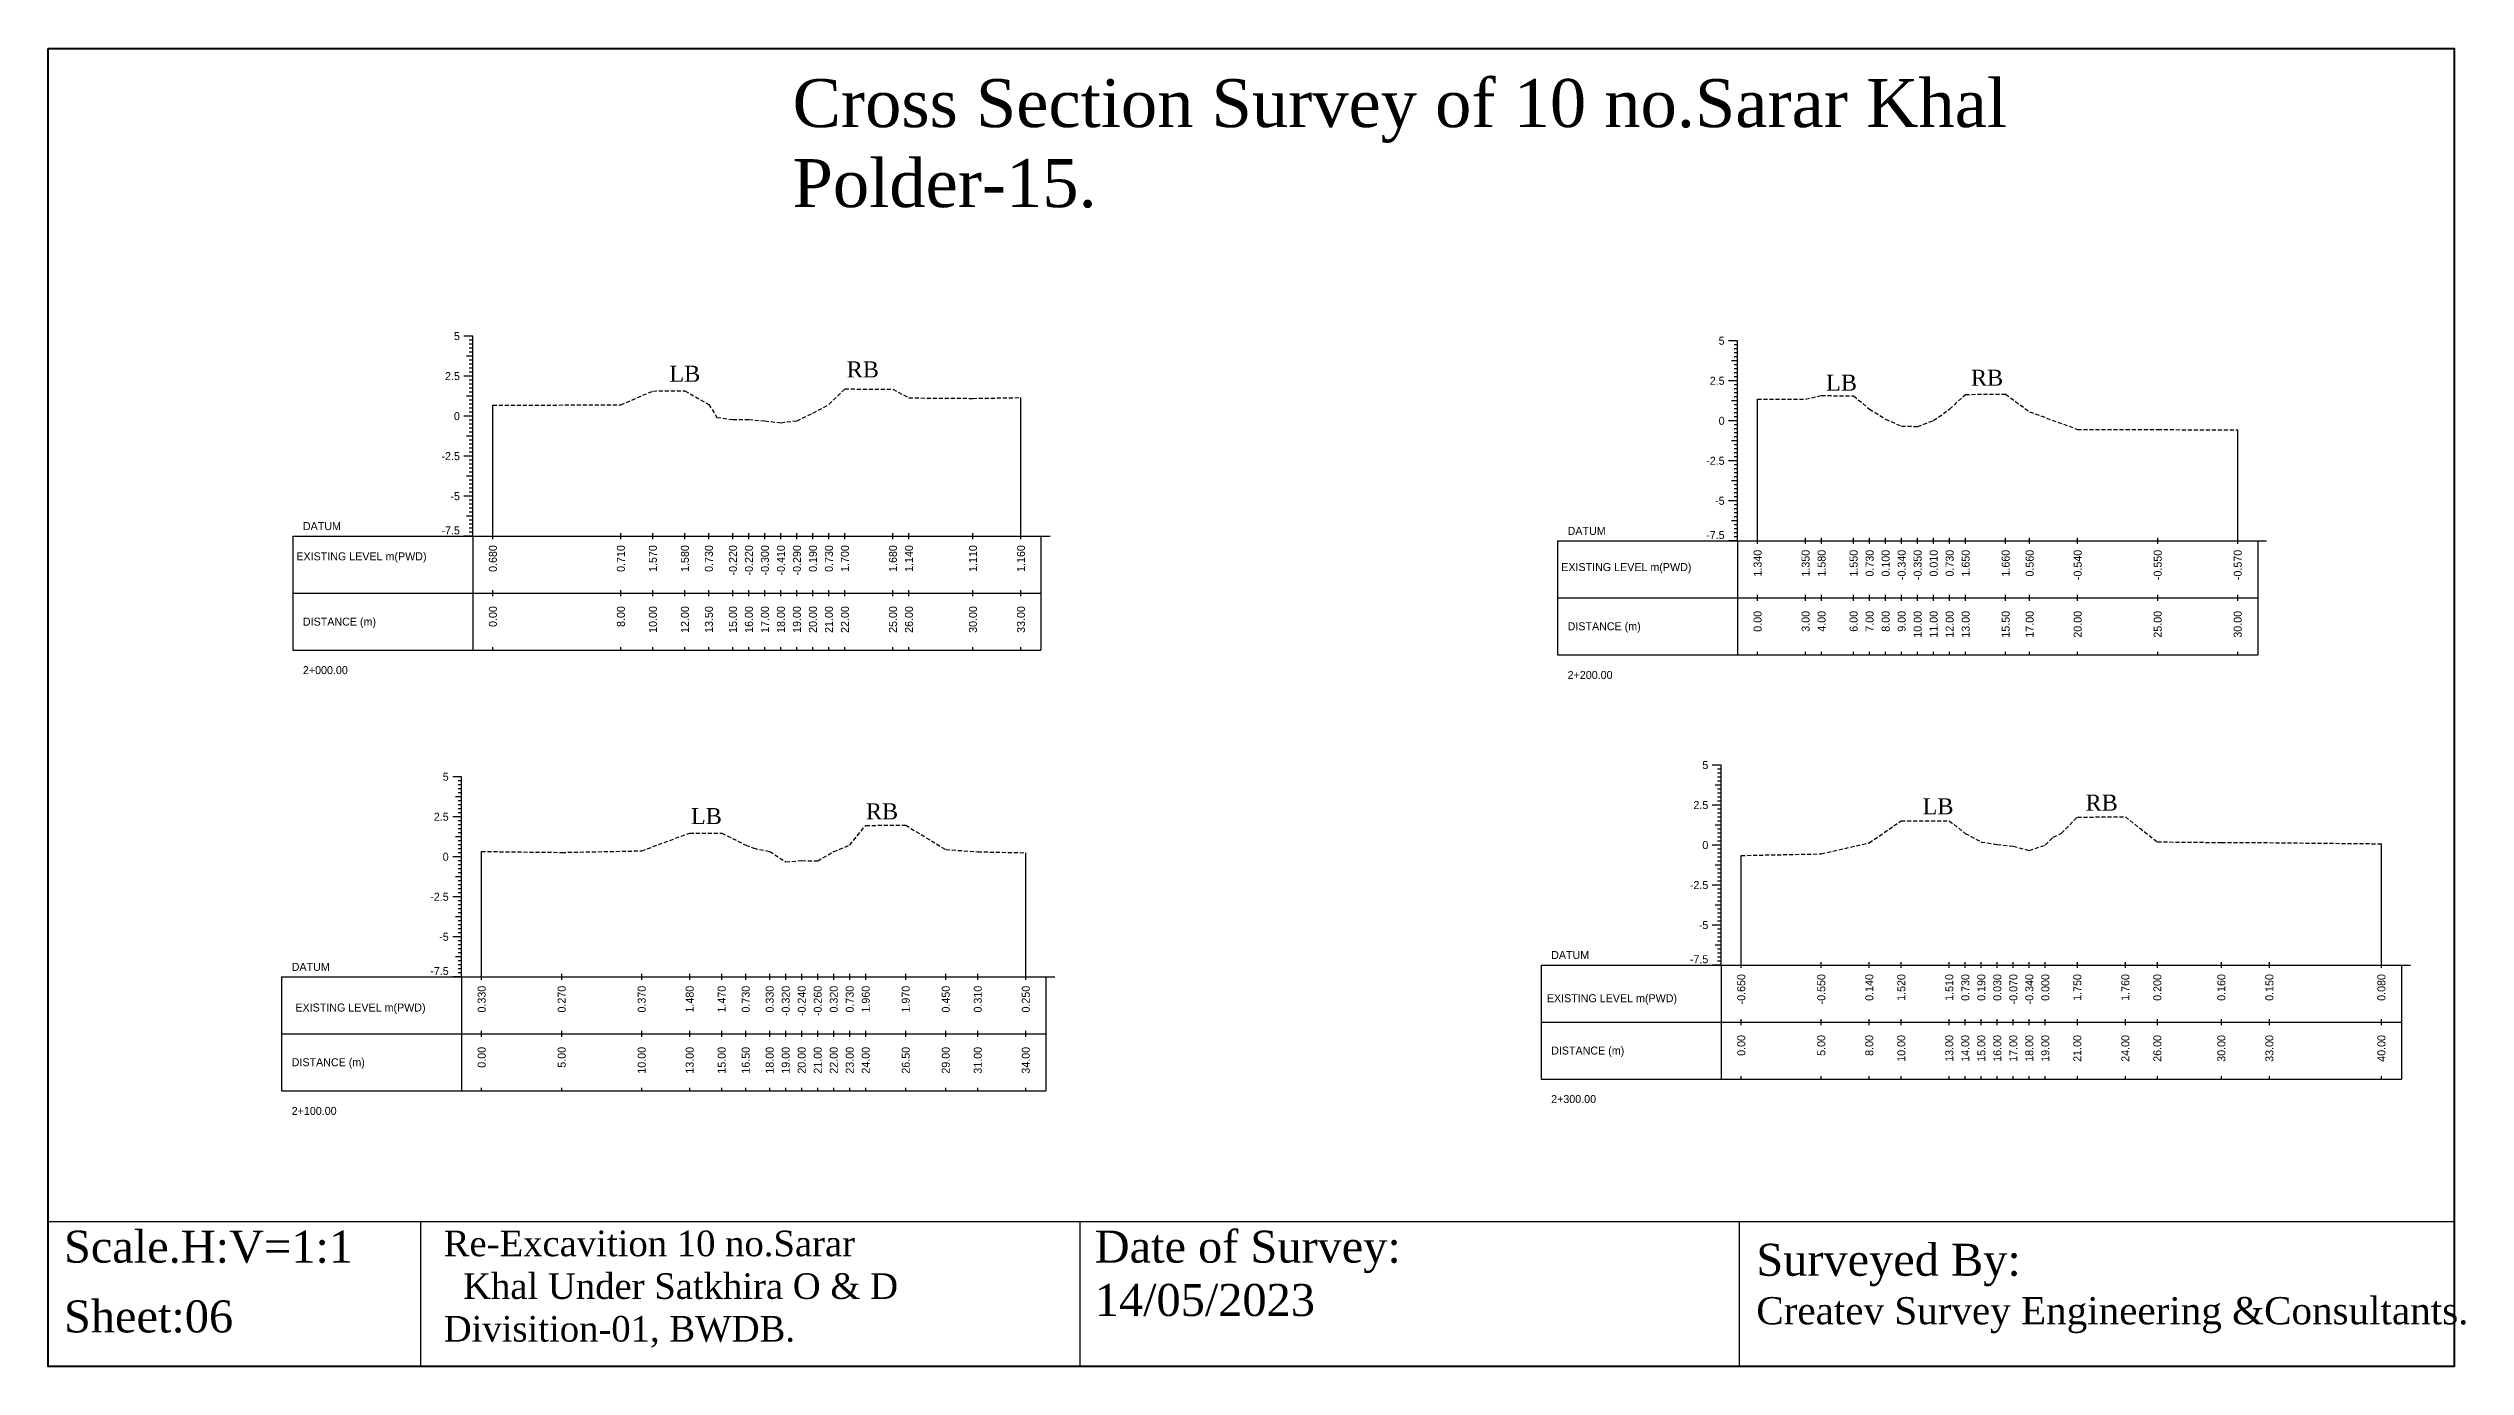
# Model space of a CAD drawing. Header units: inches. Extents: x 4752 to 6808, y -1487 to -426.
# Drawn here: x 5461.6 to 5612.7, y -1224.6 to -1142.2 of the extents above; entities that cross this region are included whole.
import ezdxf
from ezdxf.enums import TextEntityAlignment as Align

# ---------------------------------------------------------------- set-up
doc = ezdxf.new("R2010")
doc.units = ezdxf.units.IN
doc.header["$MEASUREMENT"] = 0
doc.linetypes.add('HIDDEN', pattern=[0.375, 0.25, -0.125])
doc.layers.add('CS_Drawing', color=7, linetype='Continuous')
doc.layers.add('GL', color=3, linetype='HIDDEN')
doc.styles.add('romans', font='romans.shx')

msp = doc.modelspace()

# ---------------------------------------------------------------- linework, layer by layer
at = {"color": 4, "lineweight": 40}
msp.add_lwpolyline([(5461.61, -1142.2), (5611.95, -1142.2), (5611.95, -1224.57), (5461.61, -1224.57)], close=True, dxfattribs=at)
for points in [[(5611.95, -1142.2), (5611.95, -1224.57)], [(5461.61, -1215.49), (5611.95, -1215.49)], [(5461.61, -1215.49), (5461.61, -1224.57)], [(5484.86, -1215.49), (5484.86, -1224.57)], [(5526.06, -1215.49), (5526.06, -1224.57)], [(5567.26, -1215.49), (5567.26, -1224.57)]]:
    msp.add_lwpolyline(points)
at = {"layer": 'CS_Drawing'}
for p, q in [((5488.14, -1160.18), (5487.58, -1160.18)), ((5488.14, -1160.18), (5487.75, -1160.18)), ((5488.14, -1161.43), (5487.75, -1161.43)), ((5488.14, -1160.18), (5487.92, -1160.18)), ((5488.14, -1160.43), (5487.92, -1160.43)), ((5488.14, -1160.68), (5487.92, -1160.68)), ((5488.14, -1160.93), (5487.92, -1160.93)), ((5488.14, -1161.18), (5487.92, -1161.18)), ((5488.14, -1161.43), (5487.92, -1161.43)), ((5488.14, -1172.68), (5488.14, -1160.18)), ((5567.17, -1160.47), (5566.61, -1160.47)), ((5567.17, -1160.47), (5566.78, -1160.47)), ((5567.17, -1160.47), (5566.95, -1160.47)), ((5567.17, -1160.72), (5566.95, -1160.72)), ((5567.17, -1160.97), (5566.95, -1160.97)), ((5567.17, -1161.22), (5566.95, -1161.22)), ((5567.17, -1161.47), (5566.95, -1161.47)), ((5567.17, -1172.97), (5567.17, -1160.47)), ((5488.14, -1162.68), (5487.58, -1162.68)), ((5488.14, -1162.68), (5487.75, -1162.68)), ((5488.14, -1161.68), (5487.92, -1161.68)), ((5488.14, -1161.93), (5487.92, -1161.93)), ((5488.14, -1162.18), (5487.92, -1162.18)), ((5488.14, -1162.43), (5487.92, -1162.43)), ((5488.14, -1162.68), (5487.92, -1162.68)), ((5488.14, -1162.93), (5487.92, -1162.93)), ((5567.17, -1162.97), (5566.61, -1162.97)), ((5567.17, -1161.72), (5566.78, -1161.72)), ((5567.17, -1162.97), (5566.78, -1162.97)), ((5567.17, -1161.72), (5566.95, -1161.72)), ((5567.17, -1161.97), (5566.95, -1161.97)), ((5567.17, -1162.22), (5566.95, -1162.22)), ((5567.17, -1162.47), (5566.95, -1162.47)), ((5567.17, -1162.72), (5566.95, -1162.72)), ((5567.17, -1162.97), (5566.95, -1162.97)), ((5488.14, -1163.93), (5487.75, -1163.93)), ((5488.14, -1163.18), (5487.92, -1163.18)), ((5488.14, -1163.43), (5487.92, -1163.43)), ((5488.14, -1163.68), (5487.92, -1163.68)), ((5488.14, -1163.93), (5487.92, -1163.93)), ((5488.14, -1164.18), (5487.92, -1164.18)), ((5488.14, -1164.43), (5487.92, -1164.43)), ((5489.39, -1172.68), (5489.39, -1164.5)), ((5522.39, -1172.68), (5522.39, -1164.02)), ((5567.17, -1164.22), (5566.78, -1164.22)), ((5567.17, -1163.22), (5566.95, -1163.22)), ((5567.17, -1163.47), (5566.95, -1163.47)), ((5567.17, -1163.72), (5566.95, -1163.72)), ((5567.17, -1163.97), (5566.95, -1163.97)), ((5567.17, -1164.22), (5566.95, -1164.22)), ((5567.17, -1164.47), (5566.95, -1164.47)), ((5568.42, -1172.97), (5568.42, -1164.13)), ((5488.14, -1165.18), (5487.58, -1165.18)), ((5488.14, -1165.18), (5487.75, -1165.18)), ((5488.14, -1164.68), (5487.92, -1164.68)), ((5488.14, -1164.93), (5487.92, -1164.93)), ((5488.14, -1165.18), (5487.92, -1165.18)), ((5488.14, -1165.43), (5487.92, -1165.43)), ((5488.14, -1165.68), (5487.92, -1165.68)), ((5488.14, -1165.93), (5487.92, -1165.93)), ((5567.17, -1165.47), (5566.61, -1165.47)), ((5567.17, -1165.47), (5566.78, -1165.47)), ((5567.17, -1164.72), (5566.95, -1164.72)), ((5567.17, -1164.97), (5566.95, -1164.97)), ((5567.17, -1165.22), (5566.95, -1165.22)), ((5567.17, -1165.47), (5566.95, -1165.47)), ((5567.17, -1165.72), (5566.95, -1165.72)), ((5567.17, -1165.97), (5566.95, -1165.97)), ((5598.42, -1172.97), (5598.42, -1166.04)), ((5488.14, -1166.43), (5487.75, -1166.43)), ((5488.14, -1166.18), (5487.92, -1166.18)), ((5488.14, -1166.43), (5487.92, -1166.43)), ((5488.14, -1166.68), (5487.92, -1166.68)), ((5488.14, -1166.93), (5487.92, -1166.93)), ((5488.14, -1167.18), (5487.92, -1167.18)), ((5488.14, -1167.43), (5487.92, -1167.43)), ((5567.17, -1166.72), (5566.78, -1166.72)), ((5567.17, -1166.22), (5566.95, -1166.22)), ((5567.17, -1166.47), (5566.95, -1166.47)), ((5567.17, -1166.72), (5566.95, -1166.72)), ((5567.17, -1166.97), (5566.95, -1166.97)), ((5567.17, -1167.22), (5566.95, -1167.22)), ((5567.17, -1167.47), (5566.95, -1167.47)), ((5488.14, -1167.68), (5487.58, -1167.68)), ((5488.14, -1167.68), (5487.75, -1167.68)), ((5488.14, -1168.93), (5487.75, -1168.93)), ((5488.14, -1167.68), (5487.92, -1167.68)), ((5488.14, -1167.93), (5487.92, -1167.93)), ((5488.14, -1168.18), (5487.92, -1168.18)), ((5488.14, -1168.43), (5487.92, -1168.43)), ((5488.14, -1168.68), (5487.92, -1168.68)), ((5488.14, -1168.93), (5487.92, -1168.93)), ((5567.17, -1167.97), (5566.61, -1167.97)), ((5567.17, -1167.97), (5566.78, -1167.97)), ((5567.17, -1167.72), (5566.95, -1167.72)), ((5567.17, -1167.97), (5566.95, -1167.97)), ((5567.17, -1168.22), (5566.95, -1168.22)), ((5567.17, -1168.47), (5566.95, -1168.47)), ((5567.17, -1168.72), (5566.95, -1168.72)), ((5567.17, -1168.97), (5566.95, -1168.97)), ((5488.14, -1170.18), (5487.58, -1170.18)), ((5488.14, -1170.18), (5487.75, -1170.18)), ((5488.14, -1169.18), (5487.92, -1169.18)), ((5488.14, -1169.43), (5487.92, -1169.43)), ((5488.14, -1169.68), (5487.92, -1169.68)), ((5488.14, -1169.93), (5487.92, -1169.93)), ((5488.14, -1170.18), (5487.92, -1170.18)), ((5488.14, -1170.43), (5487.92, -1170.43)), ((5567.17, -1170.47), (5566.61, -1170.47)), ((5567.17, -1169.22), (5566.78, -1169.22)), ((5567.17, -1170.47), (5566.78, -1170.47)), ((5567.17, -1169.22), (5566.95, -1169.22)), ((5567.17, -1169.47), (5566.95, -1169.47)), ((5567.17, -1169.72), (5566.95, -1169.72)), ((5567.17, -1169.97), (5566.95, -1169.97)), ((5567.17, -1170.22), (5566.95, -1170.22)), ((5567.17, -1170.47), (5566.95, -1170.47)), ((5488.14, -1171.43), (5487.75, -1171.43)), ((5488.14, -1170.68), (5487.92, -1170.68)), ((5488.14, -1170.93), (5487.92, -1170.93)), ((5488.14, -1171.18), (5487.92, -1171.18)), ((5488.14, -1171.43), (5487.92, -1171.43)), ((5488.14, -1171.68), (5487.92, -1171.68)), ((5488.14, -1171.93), (5487.92, -1171.93)), ((5567.17, -1171.72), (5566.78, -1171.72)), ((5567.17, -1170.72), (5566.95, -1170.72)), ((5567.17, -1170.97), (5566.95, -1170.97)), ((5567.17, -1171.22), (5566.95, -1171.22)), ((5567.17, -1171.47), (5566.95, -1171.47)), ((5567.17, -1171.72), (5566.95, -1171.72)), ((5567.17, -1171.97), (5566.95, -1171.97)), ((5476.89, -1172.68), (5488.14, -1172.68)), ((5476.89, -1172.68), (5476.89, -1179.8)), ((5488.14, -1172.68), (5487.58, -1172.68)), ((5488.14, -1172.68), (5487.75, -1172.68)), ((5488.14, -1172.18), (5487.92, -1172.18)), ((5488.14, -1172.43), (5487.92, -1172.43)), ((5488.14, -1172.68), (5487.92, -1172.68)), ((5488.14, -1172.68), (5523.64, -1172.68)), ((5488.14, -1172.68), (5488.14, -1179.8)), ((5489.39, -1172.87), (5489.39, -1172.49)), ((5497.39, -1172.87), (5497.39, -1172.49)), ((5499.39, -1172.87), (5499.39, -1172.49)), ((5501.39, -1172.87), (5501.39, -1172.49)), ((5502.89, -1172.87), (5502.89, -1172.49)), ((5504.39, -1172.87), (5504.39, -1172.49)), ((5505.39, -1172.87), (5505.39, -1172.49)), ((5506.39, -1172.87), (5506.39, -1172.49)), ((5507.39, -1172.87), (5507.39, -1172.49)), ((5508.39, -1172.87), (5508.39, -1172.49)), ((5509.39, -1172.87), (5509.39, -1172.49)), ((5510.39, -1172.87), (5510.39, -1172.49)), ((5511.39, -1172.87), (5511.39, -1172.49)), ((5514.39, -1172.87), (5514.39, -1172.49)), ((5515.39, -1172.87), (5515.39, -1172.49)), ((5519.39, -1172.87), (5519.39, -1172.49)), ((5522.39, -1172.87), (5522.39, -1172.49)), ((5523.64, -1172.68), (5524.21, -1172.68)), ((5523.64, -1172.68), (5524.04, -1172.68)), ((5523.64, -1172.68), (5523.87, -1172.68)), ((5523.64, -1172.68), (5523.64, -1179.8)), ((5555.92, -1172.97), (5567.17, -1172.97)), ((5555.92, -1172.97), (5555.92, -1180.1)), ((5567.17, -1172.97), (5566.61, -1172.97)), ((5567.17, -1172.97), (5566.78, -1172.97)), ((5567.17, -1172.22), (5566.95, -1172.22)), ((5567.17, -1172.47), (5566.95, -1172.47)), ((5567.17, -1172.72), (5566.95, -1172.72)), ((5567.17, -1172.97), (5566.95, -1172.97)), ((5567.17, -1172.97), (5599.67, -1172.97)), ((5567.17, -1172.97), (5567.17, -1180.1)), ((5568.42, -1173.16), (5568.42, -1172.78)), ((5571.42, -1173.16), (5571.42, -1172.78)), ((5572.42, -1173.16), (5572.42, -1172.78)), ((5574.42, -1173.16), (5574.42, -1172.78)), ((5575.42, -1173.16), (5575.42, -1172.78)), ((5576.42, -1173.16), (5576.42, -1172.78)), ((5577.42, -1173.16), (5577.42, -1172.78)), ((5578.42, -1173.16), (5578.42, -1172.78)), ((5579.42, -1173.16), (5579.42, -1172.78)), ((5580.42, -1173.16), (5580.42, -1172.78)), ((5581.42, -1173.16), (5581.42, -1172.78)), ((5583.92, -1173.16), (5583.92, -1172.78)), ((5585.42, -1173.16), (5585.42, -1172.78)), ((5588.42, -1173.16), (5588.42, -1172.78)), ((5593.42, -1173.16), (5593.42, -1172.78)), ((5598.42, -1173.16), (5598.42, -1172.78)), ((5599.67, -1172.97), (5600.23, -1172.97)), ((5599.67, -1172.97), (5600.07, -1172.97)), ((5599.67, -1172.97), (5599.9, -1172.97)), ((5599.67, -1172.97), (5599.67, -1180.1)), ((5476.89, -1176.24), (5488.14, -1176.24)), ((5488.14, -1176.24), (5523.64, -1176.24)), ((5488.14, -1176.24), (5523.64, -1176.24)), ((5489.39, -1176.43), (5489.39, -1176.05)), ((5497.39, -1176.43), (5497.39, -1176.05)), ((5499.39, -1176.43), (5499.39, -1176.05)), ((5501.39, -1176.43), (5501.39, -1176.05)), ((5502.89, -1176.43), (5502.89, -1176.05)), ((5504.39, -1176.43), (5504.39, -1176.05)), ((5505.39, -1176.43), (5505.39, -1176.05)), ((5506.39, -1176.43), (5506.39, -1176.05)), ((5507.39, -1176.43), (5507.39, -1176.05)), ((5508.39, -1176.43), (5508.39, -1176.05)), ((5509.39, -1176.43), (5509.39, -1176.05)), ((5510.39, -1176.43), (5510.39, -1176.05)), ((5511.39, -1176.43), (5511.39, -1176.05)), ((5514.39, -1176.43), (5514.39, -1176.05)), ((5515.39, -1176.43), (5515.39, -1176.05)), ((5519.39, -1176.43), (5519.39, -1176.05)), ((5522.39, -1176.43), (5522.39, -1176.05)), ((5555.92, -1176.53), (5567.17, -1176.53)), ((5567.17, -1176.53), (5599.67, -1176.53)), ((5567.17, -1176.53), (5599.67, -1176.53)), ((5568.42, -1176.72), (5568.42, -1176.35)), ((5571.42, -1176.72), (5571.42, -1176.35)), ((5572.42, -1176.72), (5572.42, -1176.35)), ((5574.42, -1176.72), (5574.42, -1176.35)), ((5575.42, -1176.72), (5575.42, -1176.35)), ((5576.42, -1176.72), (5576.42, -1176.35)), ((5577.42, -1176.72), (5577.42, -1176.35)), ((5578.42, -1176.72), (5578.42, -1176.35)), ((5579.42, -1176.72), (5579.42, -1176.35)), ((5580.42, -1176.72), (5580.42, -1176.35)), ((5581.42, -1176.72), (5581.42, -1176.35)), ((5583.92, -1176.72), (5583.92, -1176.35)), ((5585.42, -1176.72), (5585.42, -1176.35)), ((5588.42, -1176.72), (5588.42, -1176.35)), ((5593.42, -1176.72), (5593.42, -1176.35)), ((5598.42, -1176.72), (5598.42, -1176.35)), ((5489.39, -1179.8), (5489.39, -1179.62)), ((5497.39, -1179.8), (5497.39, -1179.62)), ((5499.39, -1179.8), (5499.39, -1179.62)), ((5501.39, -1179.8), (5501.39, -1179.62)), ((5502.89, -1179.8), (5502.89, -1179.62)), ((5504.39, -1179.8), (5504.39, -1179.62)), ((5505.39, -1179.8), (5505.39, -1179.62)), ((5506.39, -1179.8), (5506.39, -1179.62)), ((5507.39, -1179.8), (5507.39, -1179.62)), ((5508.39, -1179.8), (5508.39, -1179.62)), ((5509.39, -1179.8), (5509.39, -1179.62)), ((5510.39, -1179.8), (5510.39, -1179.62)), ((5511.39, -1179.8), (5511.39, -1179.62)), ((5514.39, -1179.8), (5514.39, -1179.62)), ((5515.39, -1179.8), (5515.39, -1179.62)), ((5519.39, -1179.8), (5519.39, -1179.62)), ((5522.39, -1179.8), (5522.39, -1179.62)), ((5476.89, -1179.8), (5488.14, -1179.8)), ((5488.14, -1179.8), (5523.64, -1179.8)), ((5555.92, -1180.1), (5567.17, -1180.1)), ((5567.17, -1180.1), (5599.67, -1180.1)), ((5568.42, -1180.1), (5568.42, -1179.91)), ((5571.42, -1180.1), (5571.42, -1179.91)), ((5572.42, -1180.1), (5572.42, -1179.91)), ((5574.42, -1180.1), (5574.42, -1179.91)), ((5575.42, -1180.1), (5575.42, -1179.91)), ((5576.42, -1180.1), (5576.42, -1179.91)), ((5577.42, -1180.1), (5577.42, -1179.91)), ((5578.42, -1180.1), (5578.42, -1179.91)), ((5579.42, -1180.1), (5579.42, -1179.91)), ((5580.42, -1180.1), (5580.42, -1179.91)), ((5581.42, -1180.1), (5581.42, -1179.91)), ((5583.92, -1180.1), (5583.92, -1179.91)), ((5585.42, -1180.1), (5585.42, -1179.91)), ((5588.42, -1180.1), (5588.42, -1179.91)), ((5593.42, -1180.1), (5593.42, -1179.91)), ((5598.42, -1180.1), (5598.42, -1179.91)), ((5566.15, -1186.98), (5565.59, -1186.98)), ((5566.15, -1186.98), (5565.76, -1186.98)), ((5566.15, -1186.98), (5565.92, -1186.98)), ((5566.15, -1187.23), (5565.92, -1187.23)), ((5566.15, -1199.48), (5566.15, -1186.98)), ((5487.44, -1187.71), (5486.88, -1187.71)), ((5487.44, -1187.71), (5487.05, -1187.71)), ((5487.44, -1187.71), (5487.22, -1187.71)), ((5487.44, -1187.96), (5487.22, -1187.96)), ((5487.44, -1188.21), (5487.22, -1188.21)), ((5487.44, -1188.46), (5487.22, -1188.46)), ((5487.44, -1188.71), (5487.22, -1188.71)), ((5487.44, -1200.21), (5487.44, -1187.71)), ((5566.15, -1188.23), (5565.76, -1188.23)), ((5566.15, -1187.48), (5565.92, -1187.48)), ((5566.15, -1187.73), (5565.92, -1187.73)), ((5566.15, -1187.98), (5565.92, -1187.98)), ((5566.15, -1188.23), (5565.92, -1188.23)), ((5566.15, -1188.48), (5565.92, -1188.48)), ((5566.15, -1188.73), (5565.92, -1188.73)), ((5487.44, -1190.21), (5486.88, -1190.21)), ((5487.44, -1188.96), (5487.05, -1188.96)), ((5487.44, -1190.21), (5487.05, -1190.21)), ((5487.44, -1188.96), (5487.22, -1188.96)), ((5487.44, -1189.21), (5487.22, -1189.21)), ((5487.44, -1189.46), (5487.22, -1189.46)), ((5487.44, -1189.71), (5487.22, -1189.71)), ((5487.44, -1189.96), (5487.22, -1189.96)), ((5487.44, -1190.21), (5487.22, -1190.21)), ((5566.15, -1189.48), (5565.59, -1189.48)), ((5566.15, -1189.48), (5565.76, -1189.48)), ((5566.15, -1188.98), (5565.92, -1188.98)), ((5566.15, -1189.23), (5565.92, -1189.23)), ((5566.15, -1189.48), (5565.92, -1189.48)), ((5566.15, -1189.73), (5565.92, -1189.73)), ((5566.15, -1189.98), (5565.92, -1189.98)), ((5566.15, -1190.23), (5565.92, -1190.23)), ((5487.44, -1191.46), (5487.05, -1191.46)), ((5487.44, -1190.46), (5487.22, -1190.46)), ((5487.44, -1190.71), (5487.22, -1190.71)), ((5487.44, -1190.96), (5487.22, -1190.96)), ((5487.44, -1191.21), (5487.22, -1191.21)), ((5487.44, -1191.46), (5487.22, -1191.46)), ((5487.44, -1191.71), (5487.22, -1191.71)), ((5566.15, -1190.73), (5565.76, -1190.73)), ((5566.15, -1190.48), (5565.92, -1190.48)), ((5566.15, -1190.73), (5565.92, -1190.73)), ((5566.15, -1190.98), (5565.92, -1190.98)), ((5566.15, -1191.23), (5565.92, -1191.23)), ((5566.15, -1191.48), (5565.92, -1191.48)), ((5566.15, -1191.73), (5565.92, -1191.73)), ((5487.44, -1192.71), (5486.88, -1192.71)), ((5487.44, -1192.71), (5487.05, -1192.71)), ((5487.44, -1191.96), (5487.22, -1191.96)), ((5487.44, -1192.21), (5487.22, -1192.21)), ((5487.44, -1192.46), (5487.22, -1192.46)), ((5487.44, -1192.71), (5487.22, -1192.71)), ((5487.44, -1192.96), (5487.22, -1192.96)), ((5487.44, -1193.21), (5487.22, -1193.21)), ((5488.69, -1200.21), (5488.69, -1192.38)), ((5522.69, -1200.21), (5522.69, -1192.46)), ((5566.15, -1191.98), (5565.59, -1191.98)), ((5566.15, -1191.98), (5565.76, -1191.98)), ((5566.15, -1193.23), (5565.76, -1193.23)), ((5566.15, -1191.98), (5565.92, -1191.98)), ((5566.15, -1192.23), (5565.92, -1192.23)), ((5566.15, -1192.48), (5565.92, -1192.48)), ((5566.15, -1192.73), (5565.92, -1192.73)), ((5566.15, -1192.98), (5565.92, -1192.98)), ((5566.15, -1193.23), (5565.92, -1193.23)), ((5567.4, -1199.48), (5567.4, -1192.63)), ((5607.4, -1199.48), (5607.4, -1191.9)), ((5487.44, -1193.96), (5487.05, -1193.96)), ((5487.44, -1193.46), (5487.22, -1193.46)), ((5487.44, -1193.71), (5487.22, -1193.71)), ((5487.44, -1193.96), (5487.22, -1193.96)), ((5487.44, -1194.21), (5487.22, -1194.21)), ((5487.44, -1194.46), (5487.22, -1194.46)), ((5487.44, -1194.71), (5487.22, -1194.71)), ((5566.15, -1194.48), (5565.59, -1194.48)), ((5566.15, -1194.48), (5565.76, -1194.48)), ((5566.15, -1193.48), (5565.92, -1193.48)), ((5566.15, -1193.73), (5565.92, -1193.73)), ((5566.15, -1193.98), (5565.92, -1193.98)), ((5566.15, -1194.23), (5565.92, -1194.23)), ((5566.15, -1194.48), (5565.92, -1194.48)), ((5566.15, -1194.73), (5565.92, -1194.73)), ((5487.44, -1195.21), (5486.88, -1195.21)), ((5487.44, -1195.21), (5487.05, -1195.21)), ((5487.44, -1194.96), (5487.22, -1194.96)), ((5487.44, -1195.21), (5487.22, -1195.21)), ((5487.44, -1195.46), (5487.22, -1195.46)), ((5487.44, -1195.71), (5487.22, -1195.71)), ((5487.44, -1195.96), (5487.22, -1195.96)), ((5487.44, -1196.21), (5487.22, -1196.21)), ((5566.15, -1195.73), (5565.76, -1195.73)), ((5566.15, -1194.98), (5565.92, -1194.98)), ((5566.15, -1195.23), (5565.92, -1195.23)), ((5566.15, -1195.48), (5565.92, -1195.48)), ((5566.15, -1195.73), (5565.92, -1195.73)), ((5566.15, -1195.98), (5565.92, -1195.98)), ((5566.15, -1196.23), (5565.92, -1196.23)), ((5487.44, -1197.71), (5486.88, -1197.71)), ((5487.44, -1196.46), (5487.05, -1196.46)), ((5487.44, -1197.71), (5487.05, -1197.71)), ((5487.44, -1196.46), (5487.22, -1196.46)), ((5487.44, -1196.71), (5487.22, -1196.71)), ((5487.44, -1196.96), (5487.22, -1196.96)), ((5487.44, -1197.21), (5487.22, -1197.21)), ((5487.44, -1197.46), (5487.22, -1197.46)), ((5487.44, -1197.71), (5487.22, -1197.71)), ((5566.15, -1196.98), (5565.59, -1196.98)), ((5566.15, -1196.98), (5565.76, -1196.98)), ((5566.15, -1196.48), (5565.92, -1196.48)), ((5566.15, -1196.73), (5565.92, -1196.73)), ((5566.15, -1196.98), (5565.92, -1196.98)), ((5566.15, -1197.23), (5565.92, -1197.23)), ((5566.15, -1197.48), (5565.92, -1197.48)), ((5566.15, -1197.73), (5565.92, -1197.73)), ((5487.44, -1198.96), (5487.05, -1198.96)), ((5487.44, -1197.96), (5487.22, -1197.96)), ((5487.44, -1198.21), (5487.22, -1198.21)), ((5487.44, -1198.46), (5487.22, -1198.46)), ((5487.44, -1198.71), (5487.22, -1198.71)), ((5487.44, -1198.96), (5487.22, -1198.96)), ((5487.44, -1199.21), (5487.22, -1199.21)), ((5566.15, -1198.23), (5565.76, -1198.23)), ((5566.15, -1197.98), (5565.92, -1197.98)), ((5566.15, -1198.23), (5565.92, -1198.23)), ((5566.15, -1198.48), (5565.92, -1198.48)), ((5566.15, -1198.73), (5565.92, -1198.73)), ((5566.15, -1198.98), (5565.92, -1198.98)), ((5566.15, -1199.23), (5565.92, -1199.23)), ((5567.4, -1199.66), (5567.4, -1199.29)), ((5572.4, -1199.66), (5572.4, -1199.29)), ((5575.4, -1199.66), (5575.4, -1199.29)), ((5577.4, -1199.66), (5577.4, -1199.29)), ((5580.4, -1199.66), (5580.4, -1199.29)), ((5581.4, -1199.66), (5581.4, -1199.29)), ((5582.4, -1199.66), (5582.4, -1199.29)), ((5583.4, -1199.66), (5583.4, -1199.29)), ((5584.4, -1199.66), (5584.4, -1199.29)), ((5585.4, -1199.66), (5585.4, -1199.29)), ((5586.4, -1199.66), (5586.4, -1199.29)), ((5588.4, -1199.66), (5588.4, -1199.29)), ((5591.4, -1199.66), (5591.4, -1199.29)), ((5593.4, -1199.66), (5593.4, -1199.29)), ((5597.4, -1199.66), (5597.4, -1199.29)), ((5600.4, -1199.66), (5600.4, -1199.29)), ((5607.4, -1199.66), (5607.4, -1199.29)), ((5476.19, -1200.21), (5487.44, -1200.21)), ((5476.19, -1200.21), (5476.19, -1207.34)), ((5487.44, -1200.21), (5486.88, -1200.21)), ((5487.44, -1200.21), (5487.05, -1200.21)), ((5487.44, -1199.46), (5487.22, -1199.46)), ((5487.44, -1199.71), (5487.22, -1199.71)), ((5487.44, -1199.96), (5487.22, -1199.96)), ((5487.44, -1200.21), (5487.22, -1200.21)), ((5487.44, -1200.21), (5523.94, -1200.21)), ((5487.44, -1200.21), (5487.44, -1207.34)), ((5488.69, -1200.4), (5488.69, -1200.02)), ((5493.69, -1200.4), (5493.69, -1200.02)), ((5498.69, -1200.4), (5498.69, -1200.02)), ((5501.69, -1200.4), (5501.69, -1200.02)), ((5503.69, -1200.4), (5503.69, -1200.02)), ((5505.19, -1200.4), (5505.19, -1200.02)), ((5506.69, -1200.4), (5506.69, -1200.02)), ((5507.69, -1200.4), (5507.69, -1200.02)), ((5508.69, -1200.4), (5508.69, -1200.02)), ((5509.69, -1200.4), (5509.69, -1200.02)), ((5510.69, -1200.4), (5510.69, -1200.02)), ((5511.69, -1200.4), (5511.69, -1200.02)), ((5512.69, -1200.4), (5512.69, -1200.02)), ((5515.19, -1200.4), (5515.19, -1200.02)), ((5517.69, -1200.4), (5517.69, -1200.02)), ((5519.69, -1200.4), (5519.69, -1200.02)), ((5522.69, -1200.4), (5522.69, -1200.02)), ((5523.94, -1200.21), (5524.5, -1200.21)), ((5523.94, -1200.21), (5524.33, -1200.21)), ((5523.94, -1200.21), (5524.17, -1200.21)), ((5523.94, -1200.21), (5523.94, -1207.34)), ((5554.9, -1199.48), (5566.15, -1199.48)), ((5554.9, -1199.48), (5554.9, -1206.6)), ((5566.15, -1199.48), (5565.59, -1199.48)), ((5566.15, -1199.48), (5565.76, -1199.48)), ((5566.15, -1199.48), (5565.92, -1199.48)), ((5566.15, -1199.48), (5608.65, -1199.48)), ((5566.15, -1199.48), (5566.15, -1206.6)), ((5608.65, -1199.48), (5609.21, -1199.48)), ((5608.65, -1199.48), (5609.04, -1199.48)), ((5608.65, -1199.48), (5608.87, -1199.48)), ((5608.65, -1199.48), (5608.65, -1206.6)), ((5476.19, -1203.77), (5487.44, -1203.77)), ((5487.44, -1203.77), (5523.94, -1203.77)), ((5487.44, -1203.77), (5523.94, -1203.77)), ((5488.69, -1203.96), (5488.69, -1203.59)), ((5493.69, -1203.96), (5493.69, -1203.59)), ((5498.69, -1203.96), (5498.69, -1203.59)), ((5501.69, -1203.96), (5501.69, -1203.59)), ((5503.69, -1203.96), (5503.69, -1203.59)), ((5505.19, -1203.96), (5505.19, -1203.59)), ((5506.69, -1203.96), (5506.69, -1203.59)), ((5507.69, -1203.96), (5507.69, -1203.59)), ((5508.69, -1203.96), (5508.69, -1203.59)), ((5509.69, -1203.96), (5509.69, -1203.59)), ((5510.69, -1203.96), (5510.69, -1203.59)), ((5511.69, -1203.96), (5511.69, -1203.59)), ((5512.69, -1203.96), (5512.69, -1203.59)), ((5515.19, -1203.96), (5515.19, -1203.59)), ((5517.69, -1203.96), (5517.69, -1203.59)), ((5519.69, -1203.96), (5519.69, -1203.59)), ((5522.69, -1203.96), (5522.69, -1203.59)), ((5554.9, -1203.04), (5566.15, -1203.04)), ((5566.15, -1203.04), (5608.65, -1203.04)), ((5566.15, -1203.04), (5608.65, -1203.04)), ((5567.4, -1203.23), (5567.4, -1202.85)), ((5572.4, -1203.23), (5572.4, -1202.85)), ((5575.4, -1203.23), (5575.4, -1202.85)), ((5577.4, -1203.23), (5577.4, -1202.85)), ((5580.4, -1203.23), (5580.4, -1202.85)), ((5581.4, -1203.23), (5581.4, -1202.85)), ((5582.4, -1203.23), (5582.4, -1202.85)), ((5583.4, -1203.23), (5583.4, -1202.85)), ((5584.4, -1203.23), (5584.4, -1202.85)), ((5585.4, -1203.23), (5585.4, -1202.85)), ((5586.4, -1203.23), (5586.4, -1202.85)), ((5588.4, -1203.23), (5588.4, -1202.85)), ((5591.4, -1203.23), (5591.4, -1202.85)), ((5593.4, -1203.23), (5593.4, -1202.85)), ((5597.4, -1203.23), (5597.4, -1202.85)), ((5600.4, -1203.23), (5600.4, -1202.85)), ((5607.4, -1203.23), (5607.4, -1202.85)), ((5554.9, -1206.6), (5566.15, -1206.6)), ((5566.15, -1206.6), (5608.65, -1206.6)), ((5567.4, -1206.6), (5567.4, -1206.41)), ((5572.4, -1206.6), (5572.4, -1206.41)), ((5575.4, -1206.6), (5575.4, -1206.41)), ((5577.4, -1206.6), (5577.4, -1206.41)), ((5580.4, -1206.6), (5580.4, -1206.41)), ((5581.4, -1206.6), (5581.4, -1206.41)), ((5582.4, -1206.6), (5582.4, -1206.41)), ((5583.4, -1206.6), (5583.4, -1206.41)), ((5584.4, -1206.6), (5584.4, -1206.41)), ((5585.4, -1206.6), (5585.4, -1206.41)), ((5586.4, -1206.6), (5586.4, -1206.41)), ((5588.4, -1206.6), (5588.4, -1206.41)), ((5591.4, -1206.6), (5591.4, -1206.41)), ((5593.4, -1206.6), (5593.4, -1206.41)), ((5597.4, -1206.6), (5597.4, -1206.41)), ((5600.4, -1206.6), (5600.4, -1206.41)), ((5607.4, -1206.6), (5607.4, -1206.41)), ((5476.19, -1207.34), (5487.44, -1207.34)), ((5487.44, -1207.34), (5523.94, -1207.34)), ((5488.69, -1207.34), (5488.69, -1207.15)), ((5493.69, -1207.34), (5493.69, -1207.15)), ((5498.69, -1207.34), (5498.69, -1207.15)), ((5501.69, -1207.34), (5501.69, -1207.15)), ((5503.69, -1207.34), (5503.69, -1207.15)), ((5505.19, -1207.34), (5505.19, -1207.15)), ((5506.69, -1207.34), (5506.69, -1207.15)), ((5507.69, -1207.34), (5507.69, -1207.15)), ((5508.69, -1207.34), (5508.69, -1207.15)), ((5509.69, -1207.34), (5509.69, -1207.15)), ((5510.69, -1207.34), (5510.69, -1207.15)), ((5511.69, -1207.34), (5511.69, -1207.15)), ((5512.69, -1207.34), (5512.69, -1207.15)), ((5515.19, -1207.34), (5515.19, -1207.15)), ((5517.69, -1207.34), (5517.69, -1207.15)), ((5519.69, -1207.34), (5519.69, -1207.15)), ((5522.69, -1207.34), (5522.69, -1207.15))]:
    msp.add_line(p, q, dxfattribs=at)
at = {"layer": 'GL'}
for points in [[(5489.39, -1164.5), (5497.39, -1164.47), (5499.39, -1163.61), (5501.39, -1163.6), (5502.89, -1164.45), (5503.39, -1165.26), (5504.39, -1165.4), (5505.39, -1165.4), (5506.39, -1165.48), (5507.39, -1165.59), (5508.39, -1165.47), (5509.39, -1164.99), (5510.39, -1164.45), (5511.39, -1163.48), (5514.39, -1163.5), (5515.39, -1164.04), (5519.39, -1164.07), (5522.39, -1164.02)], [(5568.42, -1164.13), (5571.42, -1164.12), (5572.42, -1163.89), (5574.42, -1163.92), (5575.42, -1164.74), (5576.42, -1165.37), (5577.42, -1165.81), (5578.42, -1165.82), (5579.42, -1165.46), (5580.42, -1164.74), (5581.42, -1163.82), (5583.92, -1163.81), (5585.42, -1164.91), (5588.42, -1166.01), (5593.42, -1166.02), (5598.42, -1166.04)], [(5567.4, -1192.63), (5572.4, -1192.53), (5575.4, -1191.84), (5577.4, -1190.46), (5580.4, -1190.47), (5581.4, -1191.25), (5582.4, -1191.79), (5583.4, -1191.95), (5584.4, -1192.05), (5585.4, -1192.32), (5586.4, -1191.98), (5586.9, -1191.48), (5587.4, -1191.25), (5588.4, -1190.23), (5591.4, -1190.22), (5593.4, -1191.78), (5597.4, -1191.82), (5600.4, -1191.83), (5607.4, -1191.9)], [(5488.69, -1192.38), (5493.69, -1192.44), (5498.69, -1192.34), (5501.69, -1191.23), (5503.69, -1191.24), (5505.19, -1191.98), (5505.69, -1192.18), (5506.69, -1192.38), (5507.69, -1193.03), (5508.69, -1192.95), (5509.69, -1192.97), (5510.69, -1192.39), (5511.69, -1191.98), (5512.69, -1190.75), (5515.19, -1190.74), (5517.69, -1192.26), (5519.69, -1192.4), (5522.69, -1192.46)]]:
    msp.add_lwpolyline(points, dxfattribs=at)

# ---------------------------------------------------------------- texts
at = {"attachment_point": 1, "style": 'romans'}
for s, insert, char_height, width in [('{\\fTimes New Roman|b0|i0|c0|p18;Cross Section Survey of 10 no.Sarar Khal Polder-15.}', (5508.12, -1144.12), 3, 75.7359), ('{\\fTimes New Roman|b0|i0|c0|p18;LB}', (5500.42, -1162.03), 1, 325.847), ('\\pi-1,l1;{\\fTimes New Roman|b0|i0|c0|p18;RB}', (5511.5, -1161.76), 1, 325.847), ('{\\fTimes New Roman|b0|i0|c0|p18;LB}', (5572.7, -1162.59), 1, 325.847), ('\\pi-1,l1;{\\fTimes New Roman|b0|i0|c0|p18;RB}', (5581.75, -1162.28), 1, 325.847), ('{\\fTimes New Roman|b0|i0|c0|p18;LB}', (5501.77, -1189.67), 1, 325.847), ('\\pi-1,l1;{\\fTimes New Roman|b0|i0|c0|p18;RB}', (5512.7, -1189.37), 1, 325.847), ('{\\fTimes New Roman|b0|i0|c0|p18;LB}', (5578.73, -1189.06), 1, 325.847), ('\\pi-1,l1;{\\fTimes New Roman|b0|i0|c0|p18;RB}', (5588.91, -1188.83), 1, 325.847), ('{\\fTimes New Roman|b0|i0|c0|p18;Scale.H:V=1:1}', (5462.59, -1216.07), 2, 22.2708), ('{\\fTimes New Roman|b0|i0|c0|p18;Date of Survey: 14/05/2023}', (5527, -1216.07), 2, 22.2708), ('{\\fTimes New Roman|b0|i0|c0|p18;Re-Excavition 10 no.Sarar\\P  Khal Under Satkhira O & D    Divisition-01, BWDB.}', (5486.32, -1216.07), 1.6, 38.8405), ('{\\fTimes New Roman|b0|i0|c0|p18;Surveyed By:                                     \\H0.85x;Createv Survey Engineering &Consultants.}', (5568.34, -1216.89), 2, 45.2193), ('{\\fTimes New Roman|b0|i0|c0|p18;Sheet:06}', (5462.59, -1220.43), 2, 38.8405)]:
    msp.add_mtext(s, dxfattribs=dict(at, insert=insert, char_height=char_height, width=width))
at = {"layer": 'CS_Drawing'}
for s, p in [('5', (5487.33, -1160.18)), ('5', (5566.36, -1160.47)), ('2.5', (5487.33, -1162.68)), ('2.5', (5566.36, -1162.97)), ('0', (5487.33, -1165.18)), ('0', (5566.36, -1165.47)), ('-2.5', (5487.33, -1167.68)), ('-2.5', (5566.36, -1167.97)), ('-5', (5487.33, -1170.18)), ('-5', (5566.36, -1170.47)), ('5', (5565.34, -1186.98)), ('5', (5486.63, -1187.71)), ('2.5', (5486.63, -1190.21)), ('2.5', (5565.34, -1189.48)), ('0', (5565.34, -1191.98)), ('0', (5486.63, -1192.71)), ('-2.5', (5565.34, -1194.48)), ('-2.5', (5486.63, -1195.21)), ('-5', (5486.63, -1197.71)), ('-5', (5565.34, -1196.98))]:
    msp.add_text(s, height=0.5, dxfattribs=at).set_placement(p, align=Align.MIDDLE_RIGHT)
for s, p in [('DATUM', (5477.52, -1172.05)), ('DATUM', (5556.55, -1172.35)), ('EXISTING LEVEL m(PWD)', (5477.11, -1173.94)), ('EXISTING LEVEL m(PWD)', (5556.15, -1174.61)), ('DISTANCE (m)', (5477.52, -1178.02)), ('DISTANCE (m)', (5556.55, -1178.31)), ('2+000.00', (5477.52, -1181.05)), ('2+200.00', (5556.55, -1181.35)), ('DATUM', (5476.82, -1199.59)), ('DATUM', (5555.52, -1198.85)), ('EXISTING LEVEL m(PWD)', (5477.05, -1202.13)), ('EXISTING LEVEL m(PWD)', (5555.25, -1201.55)), ('DISTANCE (m)', (5476.82, -1205.55)), ('DISTANCE (m)', (5555.52, -1204.82)), ('2+100.00', (5476.82, -1208.59)), ('2+300.00', (5555.52, -1207.85))]:
    msp.add_text(s, height=0.5, dxfattribs=at).set_placement(p, align=Align.MIDDLE_LEFT)
for p in [(5487.33, -1172.57), (5566.36, -1172.86), (5565.34, -1199.36), (5486.63, -1200.1)]:
    msp.add_text('-7.5', height=0.5, dxfattribs=at).set_placement(p, align=Align.RIGHT)
for s, p in [('0.680', (5489.39, -1173.24)), ('0.710', (5497.39, -1173.24)), ('1.570', (5499.39, -1173.24)), ('1.580', (5501.39, -1173.24)), ('0.730', (5502.89, -1173.24)), ('-0.220', (5504.39, -1173.24)), ('-0.220', (5505.39, -1173.24)), ('-0.300', (5506.39, -1173.24)), ('-0.410', (5507.39, -1173.24)), ('-0.290', (5508.39, -1173.24)), ('0.190', (5509.39, -1173.24)), ('0.730', (5510.39, -1173.24)), ('1.700', (5511.39, -1173.24)), ('1.680', (5514.39, -1173.24)), ('1.140', (5515.39, -1173.24)), ('1.110', (5519.39, -1173.24)), ('1.160', (5522.39, -1173.24)), ('1.340', (5568.42, -1173.53)), ('1.350', (5571.42, -1173.53)), ('1.580', (5572.42, -1173.53)), ('1.550', (5574.42, -1173.53)), ('0.730', (5575.42, -1173.53)), ('0.100', (5576.42, -1173.53)), ('-0.340', (5577.42, -1173.53)), ('-0.350', (5578.42, -1173.53)), ('0.010', (5579.42, -1173.53)), ('0.730', (5580.42, -1173.53)), ('1.650', (5581.42, -1173.53)), ('1.660', (5583.92, -1173.53)), ('0.560', (5585.42, -1173.53)), ('-0.540', (5588.42, -1173.53)), ('-0.550', (5593.42, -1173.53)), ('-0.570', (5598.42, -1173.53)), ('0.00', (5489.39, -1177.05)), ('8.00', (5497.39, -1177.05)), ('10.00', (5499.39, -1177.05)), ('12.00', (5501.39, -1177.05)), ('13.50', (5502.89, -1177.05)), ('15.00', (5504.39, -1177.05)), ('16.00', (5505.39, -1177.05)), ('17.00', (5506.39, -1177.05)), ('18.00', (5507.39, -1177.05)), ('19.00', (5508.39, -1177.05)), ('20.00', (5509.39, -1177.05)), ('21.00', (5510.39, -1177.05)), ('22.00', (5511.39, -1177.05)), ('25.00', (5514.39, -1177.05)), ('26.00', (5515.39, -1177.05)), ('30.00', (5519.39, -1177.05)), ('33.00', (5522.39, -1177.05)), ('0.00', (5568.42, -1177.35)), ('3.00', (5571.42, -1177.35)), ('4.00', (5572.42, -1177.35)), ('6.00', (5574.42, -1177.35)), ('7.00', (5575.42, -1177.35)), ('8.00', (5576.42, -1177.35)), ('9.00', (5577.42, -1177.35)), ('10.00', (5578.42, -1177.35)), ('11.00', (5579.42, -1177.35)), ('12.00', (5580.42, -1177.35)), ('13.00', (5581.42, -1177.35)), ('15.50', (5583.92, -1177.35)), ('17.00', (5585.42, -1177.35)), ('20.00', (5588.42, -1177.35)), ('25.00', (5593.42, -1177.35)), ('30.00', (5598.42, -1177.35)), ('0.330', (5488.69, -1200.77)), ('0.270', (5493.69, -1200.77)), ('0.370', (5498.69, -1200.77)), ('1.480', (5501.69, -1200.77)), ('1.470', (5503.69, -1200.77)), ('0.730', (5505.19, -1200.77)), ('0.330', (5506.69, -1200.77)), ('-0.320', (5507.69, -1200.77)), ('-0.240', (5508.69, -1200.77)), ('-0.260', (5509.69, -1200.77)), ('0.320', (5510.69, -1200.77)), ('0.730', (5511.69, -1200.77)), ('1.960', (5512.69, -1200.77)), ('1.970', (5515.19, -1200.77)), ('0.450', (5517.69, -1200.77)), ('0.310', (5519.69, -1200.77)), ('0.250', (5522.69, -1200.77)), ('-0.650', (5567.4, -1200.04)), ('-0.550', (5572.4, -1200.04)), ('0.140', (5575.4, -1200.04)), ('1.520', (5577.4, -1200.04)), ('1.510', (5580.4, -1200.04)), ('0.730', (5581.4, -1200.04)), ('0.190', (5582.4, -1200.04)), ('0.030', (5583.4, -1200.04)), ('-0.070', (5584.4, -1200.04)), ('-0.340', (5585.4, -1200.04)), ('0.000', (5586.4, -1200.04)), ('1.750', (5588.4, -1200.04)), ('1.760', (5591.4, -1200.04)), ('0.200', (5593.4, -1200.04)), ('0.160', (5597.4, -1200.04)), ('0.150', (5600.4, -1200.04)), ('0.080', (5607.4, -1200.04)), ('0.00', (5488.69, -1204.59)), ('5.00', (5493.69, -1204.59)), ('10.00', (5498.69, -1204.59)), ('13.00', (5501.69, -1204.59)), ('15.00', (5503.69, -1204.59)), ('16.50', (5505.19, -1204.59)), ('18.00', (5506.69, -1204.59)), ('19.00', (5507.69, -1204.59)), ('20.00', (5508.69, -1204.59)), ('21.00', (5509.69, -1204.59)), ('22.00', (5510.69, -1204.59)), ('23.00', (5511.69, -1204.59)), ('24.00', (5512.69, -1204.59)), ('26.50', (5515.19, -1204.59)), ('29.00', (5517.69, -1204.59)), ('31.00', (5519.69, -1204.59)), ('34.00', (5522.69, -1204.59)), ('0.00', (5567.4, -1203.85)), ('5.00', (5572.4, -1203.85)), ('8.00', (5575.4, -1203.85)), ('10.00', (5577.4, -1203.85)), ('13.00', (5580.4, -1203.85)), ('14.00', (5581.4, -1203.85)), ('15.00', (5582.4, -1203.85)), ('16.00', (5583.4, -1203.85)), ('17.00', (5584.4, -1203.85)), ('18.00', (5585.4, -1203.85)), ('19.00', (5586.4, -1203.85)), ('21.00', (5588.4, -1203.85)), ('24.00', (5591.4, -1203.85)), ('26.00', (5593.4, -1203.85)), ('30.00', (5597.4, -1203.85)), ('33.00', (5600.4, -1203.85)), ('40.00', (5607.4, -1203.85))]:
    msp.add_text(s, height=0.5, rotation=90, dxfattribs=at).set_placement(p, align=Align.MIDDLE_RIGHT)

doc.saveas('drawing.dxf')
